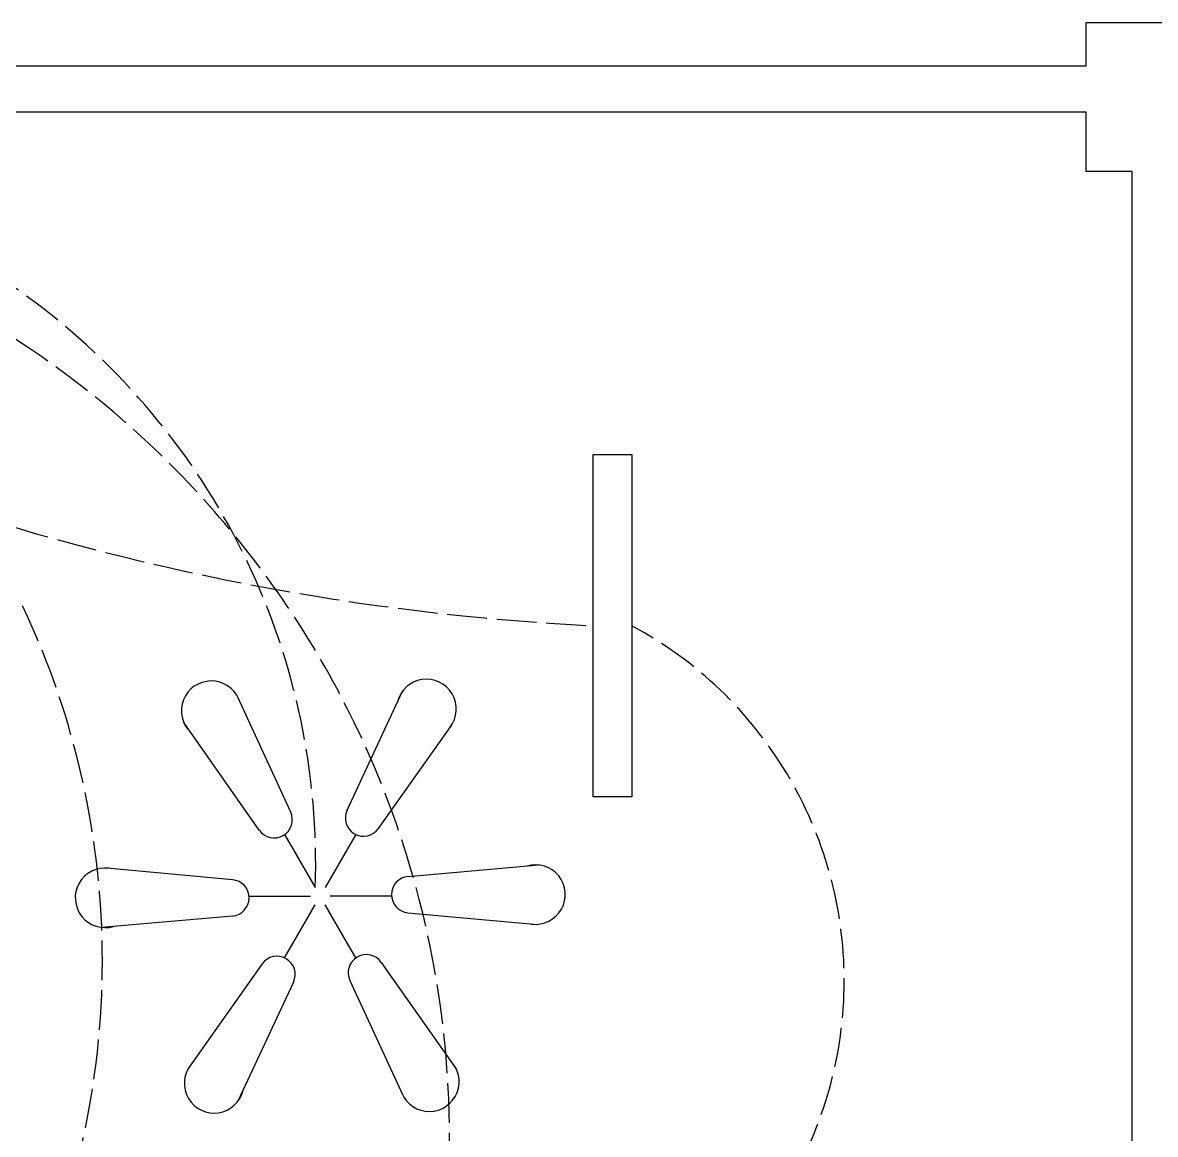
# Model space of a CAD drawing. Header units: centimetres. Extents: x 5373 to 12554, y -7923 to 4675.
# Drawn here: x 6708.8 to 7050.9, y -4493.9 to -4158 of the extents above; entities that cross this region are included whole.
import ezdxf

# ---------------------------------------------------------------- set-up
doc = ezdxf.new("R2010")
doc.units = ezdxf.units.CM
doc.linetypes.add('ACAD_ISO02W100', pattern=[15, 12, -3])
doc.linetypes.add('HIDDEN', pattern=[0.375, 0.25, -0.125])
for name, color, linetype in [('ELCETRICAN HIDDEN', 130, 'HIDDEN'), ('Electrical', 50, 'Continuous'), ('ELECTRICAL HIDDEN FAN', 210, 'HIDDEN')]:
    doc.layers.add(name, color=color, linetype=linetype)

# ---------------------------------------------------------------- blocks, each defined once
blk = doc.blocks.new('*U63')
at = {"layer": 'Electrical', "linetype": 'Continuous'}
for p, q in [((-11.98, 5.48), (27.55, 8.94)), ((-22, -0.5), (-35.5, -0.5)), ((-16.98, -0.5), (-22, -0.5)), ((-12.01, -5.48), (26, -8.99)), ((-11.5, -5.5), (-11.5, -5.5))]:
    blk.add_line(p, q, dxfattribs=at)
for centre, radius, start, end in [((26.5, 0), 9, 262.6286, 106.7121), ((-11.5, 0), 5.5, 95.0011, 264.7244)]:
    blk.add_arc(centre, radius, start, end, dxfattribs=at)
blk = doc.blocks.new('*U64')
at = {"layer": 'Electrical', "color": 0, "linetype": 'ByBlock', "lineweight": -2, "transparency": 16777216}
for p, rotation in [((-1234.18, 469.6), 119.9999999999999), ((-1195.68, 470.09), 59.99999999999997), ((-1253, 436), 180), ((-1233.32, 402.91), 239.9999999999999), ((-1194.82, 403.41), 300)]:
    blk.add_blockref('*U63', p, dxfattribs=dict(at, rotation=rotation))
blk.add_blockref('*U63', (-1176, 437), dxfattribs=at)

msp = doc.modelspace()

# ---------------------------------------------------------------- linework, layer by layer
for p, q in [((6668, -4171), (7030, -4171)), ((7030, -4185), (6668, -4185)), ((7043.91, -4851.91), (7043.91, -4203))]:
    msp.add_line(p, q)
at = {"layer": 'Defpoints', "linetype": 'Continuous'}
for points in [[(7030, -4171), (7030, -4158), (7073, -4158), (7073, -4171)], [(7043.91, -4203), (7030, -4203), (7030, -4185)]]:
    msp.add_lwpolyline(points, dxfattribs=at)
at = {"layer": 'ELCETRICAN HIDDEN', "linetype": 'ACAD_ISO02W100'}
for centre, radius, start, end in [((6917.93, -3595.36), 745.76, 234.96405, 267.16737), ((6482.05, -4441.46), 250.83, 334.6864, 25.3136), ((6835.2, -4447.46), 121.74, 298.2368, 61.7632)]:
    msp.add_arc(centre, radius, start, end, dxfattribs=at)
at = {"layer": 'Electrical', "linetype": 'Continuous'}
msp.add_lwpolyline([(6892.8, -4288.48), (6892.8, -4391.94), (6881.08, -4391.94), (6881.08, -4288.48)], close=True, dxfattribs=at)
at = {"layer": 'ELECTRICAL HIDDEN FAN', "linetype": 'ACAD_ISO02W100'}
for centre, radius, start, end in [((6585.13, -4412.17), 212.18, 358.0641, 107.6507), ((6550.33, -4494.81), 287.4, 333.9677, 94.8971)]:
    msp.add_arc(centre, radius, start, end, dxfattribs=at)

# ---------------------------------------------------------------- block references
at = {"layer": 'Electrical', "linetype": 'Continuous', "rotation": 180}
msp.add_blockref('*U64', (5584.19, -3985.43), dxfattribs=at)

doc.saveas('drawing.dxf')
